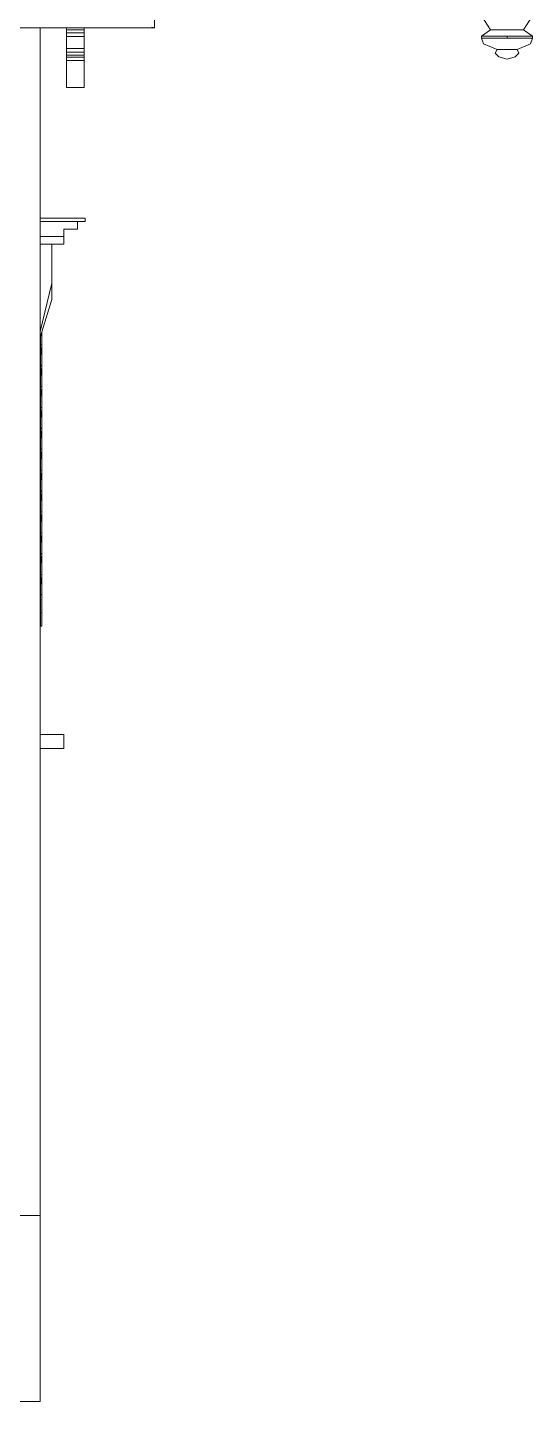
# Model space of a CAD drawing. Header units: inches. Extents: x 16.2 to 49.2, y 7.1 to 20.7.
# Drawn here: x 34.776 to 35.89, y 15.09 to 18.121 of the extents above; entities that cross this region are included whole.
import ezdxf

# ---------------------------------------------------------------- set-up
doc = ezdxf.new("R2010")
doc.units = ezdxf.units.IN
doc.header["$MEASUREMENT"] = 0
doc.layers.add('0inne_gulv', color=252, linetype='Continuous', lineweight=13)

# ---------------------------------------------------------------- blocks, each defined once
blk = doc.blocks.new('DEREK SMALL HOUSE fr')
for p, q in [((1.3395, -0.0788), (1.3395, 0.2611)), ((2.0806, -0.0836), (2.061, -0.0522)), ((2.1537, -0.0836), (2.1732, -0.0522)), ((1.0874, -0.0788), (0.9736, -0.0788)), ((1.0874, -0.4989), (1.0874, -0.0788)), ((1.0874, -0.0788), (1.1451, -0.0788)), ((1.1451, -0.0834), (1.1451, -0.0788)), ((1.1451, -0.0788), (1.184, -0.0788)), ((1.1451, -0.0834), (1.184, -0.0834)), ((1.1451, -0.0834), (1.1451, -0.0899)), ((1.1451, -0.0899), (1.184, -0.0899)), ((1.1451, -0.0977), (1.1451, -0.0899)), ((1.184, -0.0834), (1.184, -0.0788)), ((1.3395, -0.0788), (1.184, -0.0788)), ((1.184, -0.0834), (1.184, -0.0899)), ((1.184, -0.0977), (1.184, -0.0899)), ((1.3395, -0.0788), (1.3332, -0.0774)), ((2.061, -0.0974), (2.0806, -0.0836)), ((2.0806, -0.0836), (2.1537, -0.0836)), ((2.1732, -0.0974), (2.1537, -0.0836)), ((1.1451, -0.0977), (1.184, -0.0977)), ((1.1451, -0.0977), (1.1451, -0.1246)), ((1.184, -0.0977), (1.184, -0.1246)), ((2.061, -0.1016), (2.061, -0.0974)), ((2.1171, -0.0974), (2.061, -0.0974)), ((2.0653, -0.1145), (2.061, -0.1016)), ((2.1171, -0.1016), (2.061, -0.1016)), ((2.0951, -0.127), (2.0653, -0.1145)), ((2.1732, -0.0974), (2.1171, -0.0974)), ((2.1171, -0.1016), (2.1171, -0.0974)), ((2.1732, -0.1016), (2.1171, -0.1016)), ((2.1391, -0.127), (2.1689, -0.1145)), ((2.1689, -0.1145), (2.1732, -0.1016)), ((2.1732, -0.1016), (2.1732, -0.0974)), ((1.1451, -0.1246), (1.1451, -0.1324)), ((1.1451, -0.1246), (1.184, -0.1246)), ((1.1451, -0.1324), (1.184, -0.1324)), ((1.1451, -0.1389), (1.1451, -0.1324)), ((1.1451, -0.1389), (1.184, -0.1389)), ((1.1451, -0.1435), (1.1451, -0.1389)), ((1.1451, -0.1435), (1.1451, -0.1507)), ((1.1451, -0.1435), (1.184, -0.1435)), ((1.1451, -0.1507), (1.184, -0.1507)), ((1.1451, -0.2106), (1.1451, -0.1507)), ((1.184, -0.1246), (1.184, -0.1324)), ((1.184, -0.1389), (1.184, -0.1324)), ((1.184, -0.1389), (1.184, -0.1435)), ((1.184, -0.1507), (1.184, -0.1435)), ((1.184, -0.1507), (1.184, -0.2106)), ((2.0909, -0.1351), (2.0951, -0.127)), ((2.099, -0.1429), (2.0909, -0.1351)), ((2.0951, -0.127), (2.1391, -0.127)), ((2.1171, -0.148), (2.099, -0.1429)), ((2.1171, -0.148), (2.1352, -0.1429)), ((2.1352, -0.1429), (2.1433, -0.1351)), ((2.1433, -0.1351), (2.1391, -0.127)), ((1.1451, -0.2106), (1.184, -0.2106)), ((1.0874, -0.4989), (1.1863, -0.4989)), ((1.0874, -0.5061), (1.0874, -0.4989)), ((1.0874, -0.5061), (1.1698, -0.5061)), ((1.0874, -0.5391), (1.0874, -0.5061)), ((1.1698, -0.523), (1.1698, -0.5061)), ((1.1698, -0.5061), (1.1863, -0.5061)), ((1.1863, -0.4989), (1.1863, -0.5061)), ((1.0874, -0.5391), (1.1393, -0.5391)), ((1.0874, -0.5559), (1.0874, -0.5391)), ((1.1393, -0.523), (1.1698, -0.523)), ((1.1393, -0.523), (1.1393, -0.5391)), ((1.1393, -0.5559), (1.1393, -0.5391)), ((1.0874, -0.5559), (1.1129, -0.5559)), ((1.0874, -0.7488), (1.0874, -0.5559)), ((1.1129, -0.5559), (1.1393, -0.5559)), ((1.1129, -0.6424), (1.1129, -0.5559)), ((1.1129, -0.6424), (1.0874, -0.7488)), ((1.1129, -0.6424), (1.1129, -0.6782)), ((1.1129, -0.6782), (1.091, -0.7492)), ((1.0874, -0.761), (1.0874, -0.7488)), ((1.091, -0.7492), (1.0875, -0.7604)), ((1.091, -0.7794), (1.091, -0.7492)), ((1.0875, -0.7604), (1.0874, -0.761)), ((1.0874, -0.7815), (1.0874, -0.761)), ((1.0874, -0.781), (1.0875, -0.7805)), ((1.0874, -0.7815), (1.0874, -0.781)), ((1.0874, -0.8035), (1.0874, -0.7815)), ((1.0875, -0.7604), (1.0875, -0.7805)), ((1.0875, -0.7805), (1.0876, -0.7801)), ((1.0875, -0.7805), (1.0875, -0.7805)), ((1.0875, -0.8024), (1.0875, -0.7805)), ((1.0875, -0.8024), (1.091, -0.7816)), ((1.0876, -0.7801), (1.0878, -0.7797)), ((1.0878, -0.7797), (1.088, -0.7793)), ((1.088, -0.7793), (1.0882, -0.7789)), ((1.0882, -0.7789), (1.0884, -0.7786)), ((1.0884, -0.7786), (1.0886, -0.7783)), ((1.0886, -0.7783), (1.0888, -0.7781)), ((1.0888, -0.7781), (1.0891, -0.7779)), ((1.0891, -0.7779), (1.0893, -0.7778)), ((1.0893, -0.7778), (1.0896, -0.7778)), ((1.0896, -0.7778), (1.0898, -0.7778)), ((1.0898, -0.7778), (1.09, -0.7778)), ((1.09, -0.7778), (1.0902, -0.778)), ((1.0902, -0.778), (1.0904, -0.7781)), ((1.0904, -0.7781), (1.0906, -0.7784)), ((1.0906, -0.7784), (1.0908, -0.7787)), ((1.0908, -0.7787), (1.0909, -0.779)), ((1.0909, -0.779), (1.091, -0.7794)), ((1.091, -0.7794), (1.091, -0.7798)), ((1.091, -0.7798), (1.0911, -0.7802)), ((1.0911, -0.7811), (1.091, -0.7816)), ((1.091, -0.7816), (1.091, -0.7816)), ((1.091, -0.8255), (1.091, -0.7816)), ((1.0911, -0.7802), (1.0911, -0.7807)), ((1.0911, -0.7807), (1.0911, -0.7811)), ((1.0874, -0.8035), (1.0875, -0.8024)), ((1.0874, -0.8275), (1.0874, -0.8035)), ((1.0875, -0.8024), (1.0875, -0.8265)), ((1.0874, -0.8271), (1.0875, -0.8266)), ((1.0874, -0.8275), (1.0874, -0.8271)), ((1.0874, -0.8496), (1.0874, -0.8275)), ((1.0874, -0.8496), (1.0875, -0.8484)), ((1.0875, -0.8265), (1.0876, -0.8262)), ((1.0875, -0.8266), (1.0875, -0.8265)), ((1.0875, -0.8484), (1.0875, -0.8266)), ((1.0875, -0.8484), (1.091, -0.8277)), ((1.0875, -0.8484), (1.0875, -0.8726)), ((1.0876, -0.8262), (1.0878, -0.8258)), ((1.0878, -0.8258), (1.088, -0.8254)), ((1.088, -0.8254), (1.0882, -0.825)), ((1.0882, -0.825), (1.0884, -0.8247)), ((1.0884, -0.8247), (1.0886, -0.8244)), ((1.0886, -0.8244), (1.0888, -0.8242)), ((1.0888, -0.8242), (1.0891, -0.824)), ((1.0891, -0.824), (1.0893, -0.8239)), ((1.0893, -0.8239), (1.0896, -0.8238)), ((1.0896, -0.8238), (1.0898, -0.8238)), ((1.0898, -0.8238), (1.09, -0.8239)), ((1.09, -0.8239), (1.0902, -0.824)), ((1.0902, -0.824), (1.0904, -0.8242)), ((1.0904, -0.8242), (1.0906, -0.8245)), ((1.0906, -0.8245), (1.0908, -0.8247)), ((1.0908, -0.8247), (1.0909, -0.8251)), ((1.0909, -0.8251), (1.091, -0.8255)), ((1.091, -0.8255), (1.091, -0.8259)), ((1.091, -0.8259), (1.0911, -0.8263)), ((1.0911, -0.8267), (1.091, -0.8272)), ((1.091, -0.8272), (1.091, -0.8277)), ((1.091, -0.8277), (1.091, -0.8277)), ((1.091, -0.8715), (1.091, -0.8277)), ((1.0911, -0.8263), (1.0911, -0.8267)), ((1.0874, -0.8736), (1.0874, -0.8496)), ((1.0874, -0.8732), (1.0875, -0.8727)), ((1.0874, -0.8736), (1.0874, -0.8732)), ((1.0874, -0.8957), (1.0874, -0.8736)), ((1.0875, -0.8726), (1.0876, -0.8723)), ((1.0875, -0.8727), (1.0875, -0.8726)), ((1.0875, -0.8945), (1.0875, -0.8727)), ((1.0875, -0.8945), (1.091, -0.8738)), ((1.0876, -0.8723), (1.0878, -0.8718)), ((1.0878, -0.8718), (1.088, -0.8714)), ((1.088, -0.8714), (1.0882, -0.8711)), ((1.0882, -0.8711), (1.0884, -0.8708)), ((1.0884, -0.8708), (1.0886, -0.8705)), ((1.0886, -0.8705), (1.0888, -0.8703)), ((1.0888, -0.8703), (1.0891, -0.8701)), ((1.0891, -0.8701), (1.0893, -0.87)), ((1.0893, -0.87), (1.0896, -0.8699)), ((1.0896, -0.8699), (1.0898, -0.8699)), ((1.0898, -0.8699), (1.09, -0.87)), ((1.09, -0.87), (1.0902, -0.8701)), ((1.0902, -0.8701), (1.0904, -0.8703)), ((1.0904, -0.8703), (1.0906, -0.8705)), ((1.0906, -0.8705), (1.0908, -0.8708)), ((1.0908, -0.8708), (1.0909, -0.8712)), ((1.0909, -0.8712), (1.091, -0.8715)), ((1.091, -0.8715), (1.091, -0.8719)), ((1.091, -0.8719), (1.0911, -0.8724)), ((1.0911, -0.8728), (1.091, -0.8733)), ((1.091, -0.8733), (1.091, -0.8737)), ((1.091, -0.8738), (1.091, -0.8737)), ((1.091, -0.9176), (1.091, -0.8738)), ((1.0911, -0.8724), (1.0911, -0.8728)), ((1.0874, -0.8957), (1.0875, -0.8945)), ((1.0874, -0.9197), (1.0874, -0.8957)), ((1.0875, -0.8945), (1.0875, -0.9187)), ((1.0874, -0.9192), (1.0875, -0.9188)), ((1.0874, -0.9197), (1.0874, -0.9192)), ((1.0874, -0.9417), (1.0874, -0.9197)), ((1.0875, -0.9187), (1.0876, -0.9183)), ((1.0875, -0.9188), (1.0875, -0.9187)), ((1.0875, -0.9406), (1.0875, -0.9188)), ((1.0875, -0.9406), (1.091, -0.9198)), ((1.0876, -0.9183), (1.0878, -0.9179)), ((1.0878, -0.9179), (1.088, -0.9175)), ((1.088, -0.9175), (1.0881, -0.9172)), ((1.0881, -0.9172), (1.0884, -0.9168)), ((1.0884, -0.9168), (1.0886, -0.9166)), ((1.0886, -0.9166), (1.0888, -0.9163)), ((1.0888, -0.9163), (1.0891, -0.9162)), ((1.0891, -0.9162), (1.0893, -0.9161)), ((1.0893, -0.9161), (1.0895, -0.916)), ((1.0895, -0.916), (1.0898, -0.916)), ((1.0898, -0.916), (1.09, -0.9161)), ((1.09, -0.9161), (1.0902, -0.9162)), ((1.0902, -0.9162), (1.0904, -0.9164)), ((1.0904, -0.9164), (1.0906, -0.9166)), ((1.0906, -0.9166), (1.0907, -0.9169)), ((1.0907, -0.9169), (1.0909, -0.9172)), ((1.0909, -0.9172), (1.091, -0.9176)), ((1.091, -0.9176), (1.091, -0.918)), ((1.091, -0.918), (1.0911, -0.9184)), ((1.0911, -0.9189), (1.091, -0.9194)), ((1.091, -0.9194), (1.091, -0.9198)), ((1.091, -0.9637), (1.091, -0.9198)), ((1.0911, -0.9184), (1.0911, -0.9189)), ((1.0874, -0.9417), (1.0875, -0.9406)), ((1.0874, -0.9657), (1.0874, -0.9417)), ((1.0874, -0.9653), (1.0875, -0.9649)), ((1.0874, -0.9657), (1.0874, -0.9653)), ((1.0874, -0.9878), (1.0874, -0.9657)), ((1.0875, -0.9406), (1.0875, -0.9647)), ((1.0875, -0.9647), (1.0876, -0.9644)), ((1.0875, -0.9649), (1.0875, -0.9647)), ((1.0875, -0.9866), (1.0875, -0.9649)), ((1.0875, -0.9866), (1.091, -0.9659)), ((1.0876, -0.9644), (1.0878, -0.964)), ((1.0878, -0.964), (1.088, -0.9636)), ((1.088, -0.9636), (1.0881, -0.9632)), ((1.0881, -0.9632), (1.0884, -0.9629)), ((1.0884, -0.9629), (1.0886, -0.9626)), ((1.0886, -0.9626), (1.0888, -0.9624)), ((1.0888, -0.9624), (1.0891, -0.9622)), ((1.0891, -0.9622), (1.0893, -0.9621)), ((1.0893, -0.9621), (1.0895, -0.9621)), ((1.0895, -0.9621), (1.0898, -0.9621)), ((1.0898, -0.9621), (1.09, -0.9622)), ((1.09, -0.9622), (1.0902, -0.9623)), ((1.0902, -0.9623), (1.0904, -0.9625)), ((1.0904, -0.9625), (1.0906, -0.9627)), ((1.0906, -0.9627), (1.0907, -0.963)), ((1.0907, -0.963), (1.0909, -0.9633)), ((1.0909, -0.9633), (1.091, -0.9637)), ((1.091, -0.9637), (1.091, -0.9641)), ((1.091, -0.9641), (1.0911, -0.9645)), ((1.0911, -0.965), (1.091, -0.9654)), ((1.091, -0.9654), (1.091, -0.9659)), ((1.091, -1.0098), (1.091, -0.9659)), ((1.0911, -0.9645), (1.0911, -0.965)), ((1.0874, -0.9878), (1.0875, -0.9866)), ((1.0874, -1.0118), (1.0874, -0.9878)), ((1.0875, -0.9866), (1.0875, -1.0108)), ((1.0874, -1.0114), (1.0875, -1.0109)), ((1.0874, -1.0118), (1.0874, -1.0114)), ((1.0874, -1.0338), (1.0874, -1.0118)), ((1.0875, -1.0108), (1.0876, -1.0105)), ((1.0875, -1.0109), (1.0875, -1.0108)), ((1.0875, -1.0327), (1.0875, -1.0109)), ((1.0875, -1.0327), (1.091, -1.012)), ((1.0876, -1.0105), (1.0878, -1.0101)), ((1.0878, -1.0101), (1.0879, -1.0097)), ((1.0879, -1.0097), (1.0881, -1.0093)), ((1.0881, -1.0093), (1.0884, -1.009)), ((1.0884, -1.009), (1.0886, -1.0087)), ((1.0886, -1.0087), (1.0888, -1.0085)), ((1.0888, -1.0085), (1.0891, -1.0083)), ((1.0891, -1.0083), (1.0893, -1.0082)), ((1.0893, -1.0082), (1.0895, -1.0082)), ((1.0895, -1.0082), (1.0898, -1.0082)), ((1.0898, -1.0082), (1.09, -1.0082)), ((1.09, -1.0082), (1.0902, -1.0084)), ((1.0902, -1.0084), (1.0904, -1.0086)), ((1.0904, -1.0086), (1.0906, -1.0088)), ((1.0906, -1.0088), (1.0907, -1.0091)), ((1.0907, -1.0091), (1.0909, -1.0094)), ((1.0909, -1.0094), (1.091, -1.0098)), ((1.091, -1.0098), (1.091, -1.0102)), ((1.091, -1.0102), (1.0911, -1.0106)), ((1.0911, -1.0111), (1.091, -1.0115)), ((1.091, -1.0115), (1.091, -1.012)), ((1.091, -1.0559), (1.091, -1.012)), ((1.0911, -1.0106), (1.0911, -1.0111)), ((1.0874, -1.0338), (1.0875, -1.0327)), ((1.0874, -1.0578), (1.0874, -1.0338)), ((1.0874, -1.0575), (1.0875, -1.057)), ((1.0874, -1.0578), (1.0874, -1.0575)), ((1.0874, -1.0799), (1.0874, -1.0578)), ((1.0875, -1.0327), (1.0875, -1.0569)), ((1.0875, -1.0569), (1.0876, -1.0566)), ((1.0875, -1.057), (1.0875, -1.0569)), ((1.0875, -1.0788), (1.0875, -1.057)), ((1.0875, -1.0788), (1.091, -1.0581)), ((1.0876, -1.0566), (1.0878, -1.0562)), ((1.0878, -1.0562), (1.0879, -1.0558)), ((1.0879, -1.0558), (1.0881, -1.0554)), ((1.0881, -1.0554), (1.0883, -1.0551)), ((1.0883, -1.0551), (1.0886, -1.0548)), ((1.0886, -1.0548), (1.0888, -1.0546)), ((1.0888, -1.0546), (1.0891, -1.0544)), ((1.0891, -1.0544), (1.0893, -1.0543)), ((1.0893, -1.0543), (1.0895, -1.0542)), ((1.0895, -1.0542), (1.0898, -1.0543)), ((1.0898, -1.0543), (1.09, -1.0543)), ((1.09, -1.0543), (1.0902, -1.0544)), ((1.0902, -1.0544), (1.0904, -1.0546)), ((1.0904, -1.0546), (1.0906, -1.0549)), ((1.0906, -1.0549), (1.0907, -1.0552)), ((1.0907, -1.0552), (1.0909, -1.0555)), ((1.0909, -1.0555), (1.091, -1.0559)), ((1.091, -1.0559), (1.091, -1.0563)), ((1.091, -1.0563), (1.0911, -1.0567)), ((1.0911, -1.0571), (1.091, -1.0576)), ((1.091, -1.0576), (1.091, -1.0581)), ((1.091, -1.1019), (1.091, -1.0581)), ((1.0911, -1.0567), (1.0911, -1.0571)), ((1.0874, -1.0799), (1.0875, -1.0788)), ((1.0874, -1.1039), (1.0874, -1.0799)), ((1.0875, -1.0788), (1.0875, -1.103)), ((1.0874, -1.1036), (1.0875, -1.1031)), ((1.0874, -1.1039), (1.0874, -1.1036)), ((1.0874, -1.126), (1.0874, -1.1039)), ((1.0875, -1.103), (1.0876, -1.1027)), ((1.0875, -1.1031), (1.0875, -1.103)), ((1.0875, -1.1248), (1.0875, -1.1031)), ((1.0875, -1.1248), (1.091, -1.1041)), ((1.0876, -1.1027), (1.0878, -1.1022)), ((1.0878, -1.1022), (1.0879, -1.1018)), ((1.0879, -1.1018), (1.0881, -1.1015)), ((1.0881, -1.1015), (1.0883, -1.1012)), ((1.0883, -1.1012), (1.0886, -1.1009)), ((1.0886, -1.1009), (1.0888, -1.1007)), ((1.0888, -1.1007), (1.089, -1.1005)), ((1.089, -1.1005), (1.0893, -1.1004)), ((1.0893, -1.1004), (1.0895, -1.1003)), ((1.0895, -1.1003), (1.0898, -1.1003)), ((1.0898, -1.1003), (1.09, -1.1004)), ((1.09, -1.1004), (1.0902, -1.1005)), ((1.0902, -1.1005), (1.0904, -1.1007)), ((1.0904, -1.1007), (1.0906, -1.101)), ((1.0906, -1.101), (1.0907, -1.1012)), ((1.0907, -1.1012), (1.0909, -1.1016)), ((1.0909, -1.1016), (1.091, -1.1019)), ((1.091, -1.1019), (1.091, -1.1023)), ((1.091, -1.1023), (1.0911, -1.1028)), ((1.0911, -1.1032), (1.091, -1.1037)), ((1.091, -1.1037), (1.091, -1.1041)), ((1.091, -1.148), (1.091, -1.1041)), ((1.0911, -1.1028), (1.0911, -1.1032)), ((1.0874, -1.126), (1.0875, -1.1248)), ((1.0874, -1.15), (1.0874, -1.126)), ((1.0874, -1.1496), (1.0875, -1.1492)), ((1.0874, -1.15), (1.0874, -1.1496)), ((1.0874, -1.172), (1.0874, -1.15)), ((1.0875, -1.1248), (1.0875, -1.149)), ((1.0875, -1.149), (1.0876, -1.1487)), ((1.0875, -1.1492), (1.0875, -1.149)), ((1.0875, -1.1709), (1.0875, -1.149)), ((1.0875, -1.1709), (1.091, -1.1502)), ((1.0876, -1.1487), (1.0878, -1.1483)), ((1.0878, -1.1483), (1.0879, -1.1479)), ((1.0879, -1.1479), (1.0881, -1.1476)), ((1.0881, -1.1476), (1.0883, -1.1472)), ((1.0883, -1.1472), (1.0886, -1.147)), ((1.0886, -1.147), (1.0888, -1.1467)), ((1.0888, -1.1467), (1.089, -1.1466)), ((1.089, -1.1466), (1.0893, -1.1465)), ((1.0893, -1.1465), (1.0895, -1.1464)), ((1.0895, -1.1464), (1.0898, -1.1464)), ((1.0898, -1.1464), (1.09, -1.1465)), ((1.09, -1.1465), (1.0902, -1.1466)), ((1.0902, -1.1466), (1.0904, -1.1468)), ((1.0904, -1.1468), (1.0906, -1.147)), ((1.0906, -1.147), (1.0907, -1.1473)), ((1.0907, -1.1473), (1.0909, -1.1477)), ((1.0909, -1.1477), (1.091, -1.148)), ((1.091, -1.148), (1.091, -1.1484)), ((1.091, -1.1484), (1.0911, -1.1489)), ((1.0911, -1.1493), (1.091, -1.1498)), ((1.091, -1.1498), (1.091, -1.1502)), ((1.091, -1.1941), (1.091, -1.1502)), ((1.0911, -1.1489), (1.0911, -1.1493)), ((1.0874, -1.172), (1.0875, -1.1709)), ((1.0874, -1.196), (1.0874, -1.172)), ((1.0875, -1.1709), (1.0875, -1.1951)), ((1.0874, -1.1957), (1.0875, -1.1953)), ((1.0874, -1.196), (1.0874, -1.1957)), ((1.0874, -1.2181), (1.0874, -1.196)), ((1.0875, -1.1951), (1.0876, -1.1948)), ((1.0875, -1.1953), (1.0875, -1.1951)), ((1.0875, -1.217), (1.0875, -1.1951)), ((1.0875, -1.217), (1.091, -1.1963)), ((1.0876, -1.1948), (1.0878, -1.1944)), ((1.0878, -1.1944), (1.0879, -1.194)), ((1.0879, -1.194), (1.0881, -1.1936)), ((1.0881, -1.1936), (1.0883, -1.1933)), ((1.0883, -1.1933), (1.0886, -1.1931)), ((1.0886, -1.1931), (1.0888, -1.1928)), ((1.0888, -1.1928), (1.089, -1.1927)), ((1.089, -1.1927), (1.0893, -1.1925)), ((1.0893, -1.1925), (1.0895, -1.1925)), ((1.0895, -1.1925), (1.0898, -1.1925)), ((1.0898, -1.1925), (1.09, -1.1926)), ((1.09, -1.1926), (1.0902, -1.1927)), ((1.0902, -1.1927), (1.0904, -1.1929)), ((1.0904, -1.1929), (1.0906, -1.1931)), ((1.0906, -1.1931), (1.0907, -1.1934)), ((1.0907, -1.1934), (1.0909, -1.1937)), ((1.0909, -1.1937), (1.091, -1.1941)), ((1.0909, -1.2402), (1.091, -1.1963)), ((1.091, -1.1941), (1.091, -1.1945)), ((1.091, -1.1945), (1.0911, -1.1949)), ((1.0911, -1.1954), (1.091, -1.1958)), ((1.091, -1.1958), (1.091, -1.1963)), ((1.0911, -1.1949), (1.0911, -1.1954)), ((1.0874, -1.2181), (1.0875, -1.217)), ((1.0874, -1.2421), (1.0874, -1.2181)), ((1.0874, -1.2418), (1.0875, -1.2414)), ((1.0874, -1.2421), (1.0874, -1.2418)), ((1.0874, -1.2642), (1.0874, -1.2421)), ((1.0875, -1.217), (1.0875, -1.2412)), ((1.0875, -1.2412), (1.0876, -1.2409)), ((1.0875, -1.2414), (1.0875, -1.2412)), ((1.0875, -1.263), (1.0875, -1.2412)), ((1.0875, -1.263), (1.091, -1.2424)), ((1.0876, -1.2409), (1.0878, -1.2405)), ((1.0878, -1.2405), (1.0879, -1.2401)), ((1.0879, -1.2401), (1.0881, -1.2397)), ((1.0881, -1.2397), (1.0883, -1.2394)), ((1.0883, -1.2394), (1.0886, -1.2391)), ((1.0886, -1.2391), (1.0888, -1.2389)), ((1.0888, -1.2389), (1.089, -1.2387)), ((1.089, -1.2387), (1.0893, -1.2386)), ((1.0893, -1.2386), (1.0895, -1.2386)), ((1.0895, -1.2386), (1.0898, -1.2386)), ((1.0898, -1.2386), (1.09, -1.2386)), ((1.09, -1.2386), (1.0902, -1.2388)), ((1.0902, -1.2388), (1.0904, -1.239)), ((1.0904, -1.239), (1.0906, -1.2392)), ((1.0906, -1.2392), (1.0907, -1.2395)), ((1.0907, -1.2395), (1.0909, -1.2398)), ((1.0909, -1.2398), (1.0909, -1.2402)), ((1.0909, -1.2402), (1.091, -1.2406)), ((1.0909, -1.2863), (1.091, -1.2424)), ((1.091, -1.2406), (1.091, -1.241)), ((1.091, -1.241), (1.0911, -1.2415)), ((1.0911, -1.2415), (1.091, -1.2419)), ((1.091, -1.2419), (1.091, -1.2424)), ((1.0874, -1.2642), (1.0875, -1.263)), ((1.0874, -1.2882), (1.0874, -1.2642)), ((1.0875, -1.263), (1.0875, -1.2872)), ((1.0874, -1.2879), (1.0875, -1.2874)), ((1.0874, -1.2882), (1.0874, -1.2879)), ((1.0874, -1.3102), (1.0874, -1.2882)), ((1.0875, -1.2872), (1.0876, -1.287)), ((1.0875, -1.2874), (1.0875, -1.2872)), ((1.0875, -1.3091), (1.0875, -1.2872)), ((1.0875, -1.3091), (1.091, -1.2885)), ((1.0876, -1.287), (1.0878, -1.2866)), ((1.0878, -1.2866), (1.0879, -1.2862)), ((1.0879, -1.2862), (1.0881, -1.2858)), ((1.0881, -1.2858), (1.0883, -1.2855)), ((1.0883, -1.2855), (1.0886, -1.2852)), ((1.0886, -1.2852), (1.0888, -1.285)), ((1.0888, -1.285), (1.089, -1.2848)), ((1.089, -1.2848), (1.0893, -1.2847)), ((1.0893, -1.2847), (1.0895, -1.2847)), ((1.0895, -1.2847), (1.0898, -1.2847)), ((1.0898, -1.2847), (1.09, -1.2847)), ((1.09, -1.2847), (1.0902, -1.2849)), ((1.0902, -1.2849), (1.0904, -1.285)), ((1.0904, -1.285), (1.0906, -1.2853)), ((1.0906, -1.2853), (1.0907, -1.2856)), ((1.0907, -1.2856), (1.0908, -1.2859)), ((1.0908, -1.2859), (1.0909, -1.2863)), ((1.0909, -1.2863), (1.091, -1.2867)), ((1.091, -1.2867), (1.091, -1.2871)), ((1.091, -1.2871), (1.091, -1.2876)), ((1.091, -1.2876), (1.091, -1.288)), ((1.091, -1.288), (1.091, -1.2885)), ((1.091, -1.399), (1.091, -1.2885)), ((1.0874, -1.3102), (1.0875, -1.3091)), ((1.0874, -1.329), (1.0874, -1.3102)), ((1.0874, -1.3351), (1.0874, -1.329)), ((1.0874, -1.329), (1.0875, -1.329)), ((1.0875, -1.3091), (1.0875, -1.329)), ((1.0875, -1.329), (1.0875, -1.3351)), ((1.0906, -1.329), (1.0875, -1.329)), ((1.0906, -1.329), (1.0906, -1.3696)), ((1.0875, -1.3351), (1.0874, -1.3351)), ((1.0874, -1.3696), (1.0874, -1.3351)), ((1.0875, -1.3351), (1.0875, -1.3696)), ((1.0874, -1.3696), (1.0874, -1.399)), ((1.0874, -1.3696), (1.0875, -1.3696)), ((1.0875, -1.3696), (1.0875, -1.399)), ((1.0875, -1.3696), (1.0906, -1.3696)), ((1.0875, -1.399), (1.0874, -1.399)), ((1.0874, -1.6377), (1.0874, -1.399)), ((1.091, -1.399), (1.0875, -1.399)), ((1.0874, -1.6377), (1.1393, -1.6377)), ((1.0874, -1.6683), (1.0874, -1.6377)), ((1.1393, -1.6683), (1.1393, -1.6377)), ((1.0874, -1.6683), (1.1393, -1.6683)), ((1.0874, -1.6683), (1.0874, -2.6989)), ((-6.2165, -2.6989), (1.0874, -2.6989)), ((1.0874, -2.6989), (1.0309, -2.6989)), ((1.0874, -3.1089), (1.0874, -2.6989)), ((1.0874, -3.1089), (-6.2165, -3.1089))]:
    blk.add_line(p, q)

msp = doc.modelspace()

# ---------------------------------------------------------------- block references
at = {"layer": '0inne_gulv'}
msp.add_blockref('DEREK SMALL HOUSE fr', (33.7165, 18.1994), dxfattribs=at)

doc.saveas('drawing.dxf')
